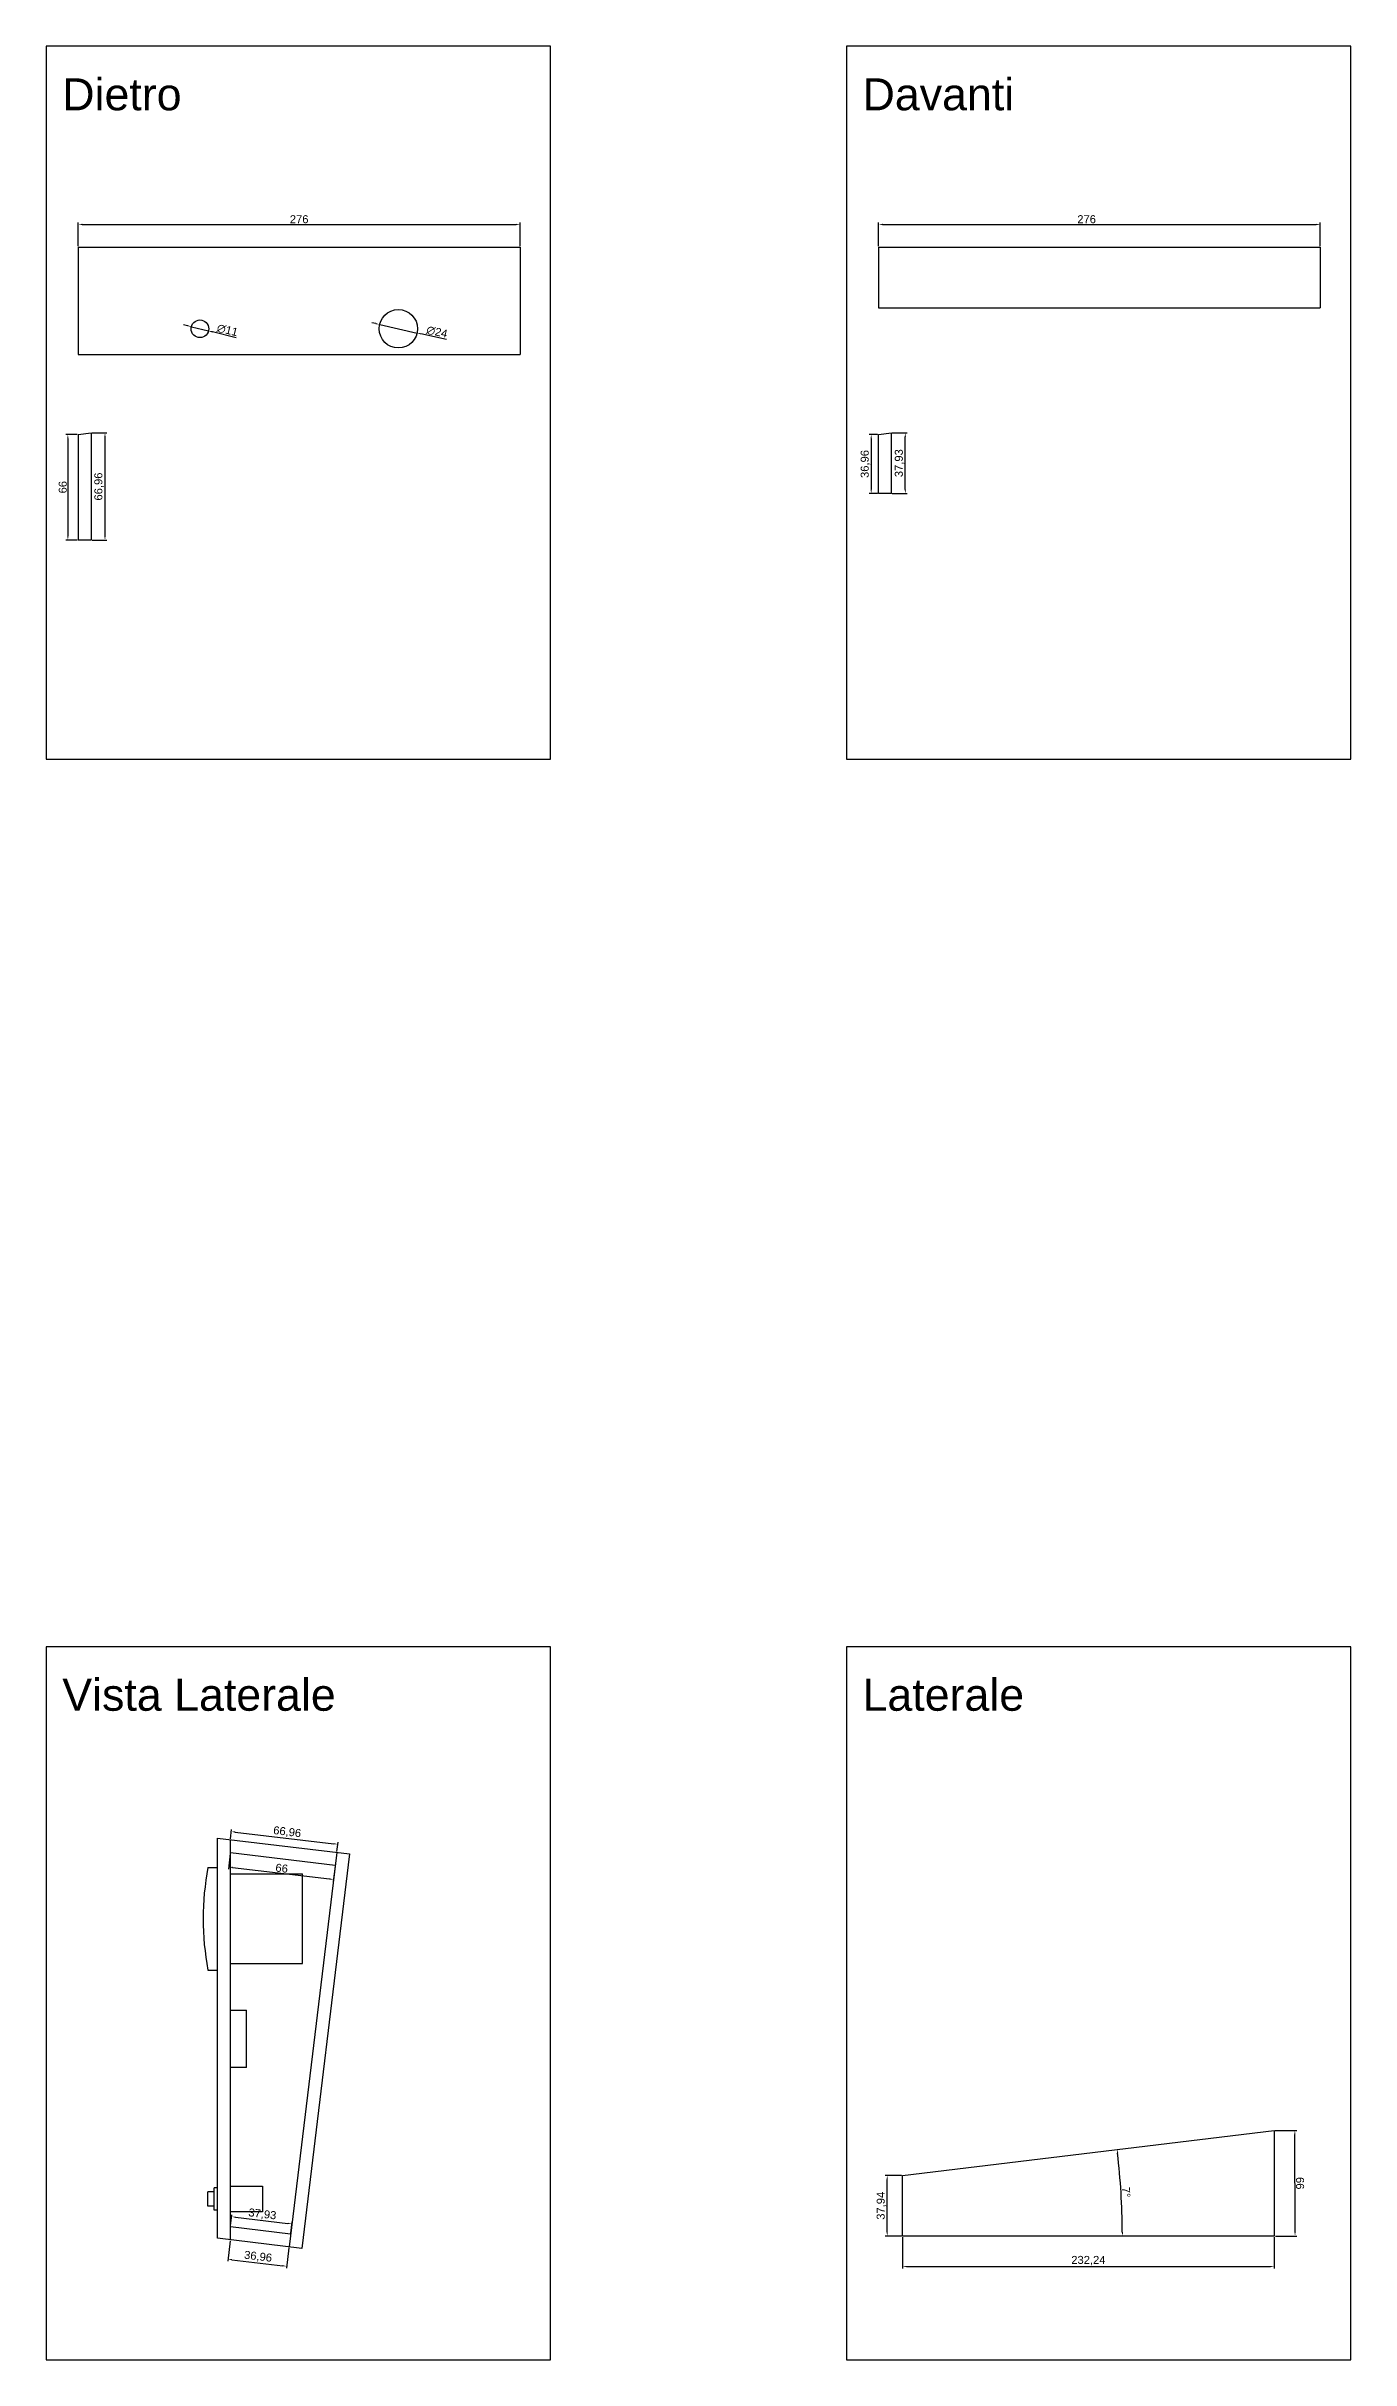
# Model space of a CAD drawing. Header units: millimetres. Extents: x 740 to 2555, y 1174 to 2620.
# Drawn here: x 1740 to 2555, y 1174 to 2620 of the extents above; entities that cross this region are included whole.
import ezdxf

# ---------------------------------------------------------------- set-up
doc = ezdxf.new("R2010")
doc.units = ezdxf.units.MM
doc.layers.add('Quote', color=6, linetype='Continuous')
doc.styles.get("Standard").update_dxf_attribs({"font": 'arial.ttf'})
doc.dimstyles.new('ISO-50', dxfattribs={"dimtxt": 5, "dimasz": 2.5, "dimexe": 1.25, "dimexo": 0.625, "dimtad": 1, "dimtxsty": 'Standard', "dimcen": 2.5, "dimadec": 0, "dimazin": 0, "dimtfac": 1, "dimtmove": 0, "dimatfit": 3, "dimfxl": 1, "dimarcsym": 0})

# ---------------------------------------------------------------- blocks, each defined once
blk = doc.blocks.new('*D13')
at = {"layer": 'Defpoints', "color": 0, "transparency": 16777216}
for p in [(1855, 1499.4), (1921.5, 1491.5), (1922.1, 1496.6)]:
    blk.add_point(p, dxfattribs=at)
at = {"layer": 'Quote', "color": 0, "lineweight": -2, "transparency": 16777216}
for p, q in [((1855.1, 1500), (1855.8, 1505.8)), ((1858.1, 1504.2), (1919.6, 1496.9)), ((1921.6, 1492.1), (1922.3, 1497.8))]:
    blk.add_line(p, q, dxfattribs=at)
at = {"layer": 'Quote', "color": 0, "transparency": 16777216}
for points in [[(1858.1, 1504.6), (1858, 1503.8), (1855.6, 1504.5)], [(1919.7, 1497.3), (1919.6, 1496.5), (1922.1, 1496.6)]]:
    blk.add_solid(points, dxfattribs=at)
at = {"layer": 'Quote', "color": 0, "transparency": 16777216, "insert": (1890.5, 1504), "char_height": 5, "attachment_point": 5, "rotation": 353.2094}
blk.add_mtext('66,96', dxfattribs=at)
blk = doc.blocks.new('*D14')
at = {"layer": 'Defpoints', "color": 0, "transparency": 16777216}
for p in [(1855, 1249.4), (1891.7, 1245), (1890.3, 1232.9)]:
    blk.add_point(p, dxfattribs=at)
at = {"layer": 'Quote', "color": 0, "lineweight": -2, "transparency": 16777216}
for p, q in [((1854.9, 1248.8), (1853.4, 1236.1)), ((1891.6, 1244.4), (1890.1, 1231.7)), ((1856, 1237), (1887.8, 1233.2))]:
    blk.add_line(p, q, dxfattribs=at)
at = {"layer": 'Quote', "color": 0, "transparency": 16777216}
for points in [[(1856.1, 1237.4), (1856, 1236.6), (1853.6, 1237.3)], [(1887.8, 1233.6), (1887.7, 1232.8), (1890.3, 1232.9)]]:
    blk.add_solid(points, dxfattribs=at)
at = {"layer": 'Quote', "color": 0, "transparency": 16777216, "insert": (1872.3, 1238.7), "char_height": 5, "attachment_point": 5, "rotation": 353.1977}
blk.add_mtext('36,96', dxfattribs=at)
blk = doc.blocks.new('*D16')
at = {"layer": 'Defpoints', "color": 0, "transparency": 16777216}
for p in [(2536, 2508.7), (2260, 2494.4), (2536, 2494.4)]:
    blk.add_point(p, dxfattribs=at)
at = {"layer": 'Quote', "color": 0, "lineweight": -2, "transparency": 16777216}
for p, q in [((2260, 2495.1), (2260, 2509.9)), ((2262.5, 2508.7), (2533.5, 2508.7)), ((2536, 2495.1), (2536, 2509.9))]:
    blk.add_line(p, q, dxfattribs=at)
at = {"layer": 'Quote', "color": 0, "transparency": 16777216}
for points in [[(2262.5, 2509.1), (2262.5, 2508.3), (2260, 2508.7)], [(2533.5, 2509.1), (2533.5, 2508.3), (2536, 2508.7)]]:
    blk.add_solid(points, dxfattribs=at)
at = {"layer": 'Quote', "color": 0, "transparency": 16777216, "insert": (2390, 2511.9), "char_height": 5, "attachment_point": 5}
blk.add_mtext('276', dxfattribs=at)
blk = doc.blocks.new('*D17')
at = {"layer": 'Defpoints', "color": 0, "transparency": 16777216}
for p in [(1893.4, 1259.4), (1855, 1257.5), (1892.7, 1253)]:
    blk.add_point(p, dxfattribs=at)
at = {"layer": 'Quote', "color": 0, "lineweight": -2, "transparency": 16777216}
for p, q in [((1855.1, 1258.1), (1855.9, 1265.1)), ((1858.2, 1263.6), (1890.9, 1259.7)), ((1892.7, 1253.6), (1893.6, 1260.6))]:
    blk.add_line(p, q, dxfattribs=at)
at = {"layer": 'Quote', "color": 0, "transparency": 16777216}
for points in [[(1858.3, 1264), (1858.2, 1263.1), (1855.8, 1263.9)], [(1891, 1260.1), (1890.9, 1259.2), (1893.4, 1259.4)]]:
    blk.add_solid(points, dxfattribs=at)
at = {"layer": 'Quote', "color": 0, "transparency": 16777216, "insert": (1875, 1265.2), "char_height": 5, "attachment_point": 5, "rotation": 353.1977}
blk.add_mtext('37,93', dxfattribs=at)
blk = doc.blocks.new('*D18')
at = {"layer": 'Defpoints', "color": 0, "transparency": 16777216}
for p in [(1855, 1491.3), (1919.5, 1474.6), (1920.5, 1483.5)]:
    blk.add_point(p, dxfattribs=at)
at = {"layer": 'Quote', "color": 0, "lineweight": -2, "transparency": 16777216}
for p, q in [((1854.9, 1490.7), (1853.8, 1481.1)), ((1856.4, 1482.1), (1917, 1474.9)), ((1920.5, 1482.9), (1919.3, 1473.3))]:
    blk.add_line(p, q, dxfattribs=at)
at = {"layer": 'Quote', "color": 0, "transparency": 16777216}
for points in [[(1856.5, 1482.5), (1856.4, 1481.7), (1853.9, 1482.4)], [(1917, 1475.3), (1916.9, 1474.4), (1919.5, 1474.6)]]:
    blk.add_solid(points, dxfattribs=at)
at = {"layer": 'Quote', "color": 0, "transparency": 16777216, "insert": (1887.1, 1481.6), "char_height": 5, "attachment_point": 5, "rotation": 353.1986}
blk.add_mtext('66', dxfattribs=at)
blk = doc.blocks.new('*D22')
at = {"layer": 'Defpoints', "color": 0, "transparency": 16777216}
for p in [(1760, 2377.5), (1753.5, 2311.5), (1760, 2311.5)]:
    blk.add_point(p, dxfattribs=at)
at = {"layer": 'Quote', "color": 0, "lineweight": -2, "transparency": 16777216}
for p, q in [((1759.4, 2377.5), (1752.2, 2377.5)), ((1753.5, 2375), (1753.5, 2314)), ((1759.4, 2311.5), (1752.2, 2311.5))]:
    blk.add_line(p, q, dxfattribs=at)
at = {"layer": 'Quote', "color": 0, "transparency": 16777216}
for points in [[(1753.1, 2375), (1753.9, 2375), (1753.5, 2377.5)], [(1753.1, 2314), (1753.9, 2314), (1753.5, 2311.5)]]:
    blk.add_solid(points, dxfattribs=at)
at = {"layer": 'Quote', "color": 0, "transparency": 16777216, "insert": (1750.3, 2344.5), "char_height": 5, "attachment_point": 5, "rotation": 90}
blk.add_mtext('66', dxfattribs=at)
blk = doc.blocks.new('*D23')
at = {"layer": 'Defpoints', "color": 0, "transparency": 16777216}
for p in [(2260, 2377.5), (2255.4, 2340.5), (2260, 2340.5)]:
    blk.add_point(p, dxfattribs=at)
at = {"layer": 'Quote', "color": 0, "lineweight": -2, "transparency": 16777216}
for p, q in [((2259.4, 2377.5), (2254.1, 2377.5)), ((2255.4, 2375), (2255.4, 2343)), ((2259.4, 2340.5), (2254.1, 2340.5))]:
    blk.add_line(p, q, dxfattribs=at)
at = {"layer": 'Quote', "color": 0, "transparency": 16777216}
for points in [[(2255, 2375), (2255.8, 2375), (2255.4, 2377.5)], [(2255, 2343), (2255.8, 2343), (2255.4, 2340.5)]]:
    blk.add_solid(points, dxfattribs=at)
at = {"layer": 'Quote', "color": 0, "transparency": 16777216, "insert": (2251.8, 2359), "char_height": 5, "attachment_point": 5, "rotation": 90}
blk.add_mtext('36,96', dxfattribs=at)
blk = doc.blocks.new('*D24')
at = {"layer": 'Defpoints', "color": 0, "transparency": 16777216}
for p in [(2268, 2378.4), (2276.7, 2378.4), (2268, 2340.5)]:
    blk.add_point(p, dxfattribs=at)
at = {"layer": 'Quote', "color": 0, "lineweight": -2, "transparency": 16777216}
for p, q in [((2268.6, 2378.4), (2277.9, 2378.4)), ((2276.7, 2343), (2276.7, 2375.9)), ((2268.6, 2340.5), (2277.9, 2340.5))]:
    blk.add_line(p, q, dxfattribs=at)
at = {"layer": 'Quote', "color": 0, "transparency": 16777216}
for points in [[(2276.3, 2375.9), (2277.1, 2375.9), (2276.7, 2378.4)], [(2276.3, 2343), (2277.1, 2343), (2276.7, 2340.5)]]:
    blk.add_solid(points, dxfattribs=at)
at = {"layer": 'Quote', "color": 0, "transparency": 16777216, "insert": (2273.1, 2359.5), "char_height": 5, "attachment_point": 5, "rotation": 90}
blk.add_mtext('37,93', dxfattribs=at)
blk = doc.blocks.new('*D25')
at = {"layer": 'Defpoints', "color": 0, "transparency": 16777216}
for p in [(1768, 2378.4), (1776.7, 2378.4), (1768, 2311.5)]:
    blk.add_point(p, dxfattribs=at)
at = {"layer": 'Quote', "color": 0, "lineweight": -2, "transparency": 16777216}
for p, q in [((1768.6, 2378.4), (1777.9, 2378.4)), ((1776.7, 2314), (1776.7, 2375.9)), ((1768.6, 2311.5), (1777.9, 2311.5))]:
    blk.add_line(p, q, dxfattribs=at)
at = {"layer": 'Quote', "color": 0, "transparency": 16777216}
for points in [[(1776.2, 2375.9), (1777.1, 2375.9), (1776.7, 2378.4)], [(1776.2, 2314), (1777.1, 2314), (1776.7, 2311.5)]]:
    blk.add_solid(points, dxfattribs=at)
at = {"layer": 'Quote', "color": 0, "transparency": 16777216, "insert": (1773, 2344.9), "char_height": 5, "attachment_point": 5, "rotation": 90}
blk.add_mtext('66,96', dxfattribs=at)
blk = doc.blocks.new('*D26')
at = {"layer": 'Defpoints', "color": 0, "transparency": 16777216}
for p in [(2275, 1251.8), (2507.2, 1251.8), (2507.2, 1232.7)]:
    blk.add_point(p, dxfattribs=at)
at = {"layer": 'Quote', "color": 0, "lineweight": -2, "transparency": 16777216}
for p, q in [((2275, 1251.1), (2275, 1231.5)), ((2507.2, 1251.1), (2507.2, 1231.5)), ((2277.5, 1232.7), (2504.7, 1232.7))]:
    blk.add_line(p, q, dxfattribs=at)
at = {"layer": 'Quote', "color": 0, "transparency": 16777216}
for points in [[(2277.5, 1233.1), (2277.5, 1232.3), (2275, 1232.7)], [(2504.7, 1233.1), (2504.7, 1232.3), (2507.2, 1232.7)]]:
    blk.add_solid(points, dxfattribs=at)
at = {"layer": 'Quote', "color": 0, "transparency": 16777216, "insert": (2391.1, 1236.4), "char_height": 5, "attachment_point": 5}
blk.add_mtext('232,24', dxfattribs=at)
blk = doc.blocks.new('*D27')
at = {"layer": 'Defpoints', "color": 0, "transparency": 16777216}
for p in [(2507.1, 1317.8), (2520.1, 1317.8), (2507.2, 1251.8)]:
    blk.add_point(p, dxfattribs=at)
at = {"layer": 'Quote', "color": 0, "lineweight": -2, "transparency": 16777216}
for p, q in [((2507.8, 1317.8), (2521.3, 1317.8)), ((2520.2, 1254.3), (2520.1, 1315.3)), ((2507.9, 1251.8), (2521.4, 1251.8))]:
    blk.add_line(p, q, dxfattribs=at)
at = {"layer": 'Quote', "color": 0, "transparency": 16777216}
for points in [[(2520.5, 1315.3), (2519.7, 1315.3), (2520.1, 1317.8)], [(2520.6, 1254.3), (2519.8, 1254.3), (2520.2, 1251.8)]]:
    blk.add_solid(points, dxfattribs=at)
at = {"layer": 'Quote', "color": 0, "transparency": 16777216, "insert": (2523.3, 1284.8), "char_height": 5, "attachment_point": 5, "rotation": 270.0907}
blk.add_mtext('66', dxfattribs=at)
blk = doc.blocks.new('*D28')
at = {"layer": 'Defpoints', "color": 0, "transparency": 16777216}
for p in [(2265.4, 1289.7), (2275, 1289.7), (2275, 1251.8)]:
    blk.add_point(p, dxfattribs=at)
at = {"layer": 'Quote', "color": 0, "lineweight": -2, "transparency": 16777216}
for p, q in [((2274.4, 1289.7), (2264.1, 1289.7)), ((2265.4, 1254.3), (2265.4, 1287.2)), ((2274.4, 1251.8), (2264.1, 1251.8))]:
    blk.add_line(p, q, dxfattribs=at)
at = {"layer": 'Quote', "color": 0, "transparency": 16777216}
for points in [[(2265, 1287.2), (2265.8, 1287.2), (2265.4, 1289.7)], [(2265, 1254.3), (2265.8, 1254.3), (2265.4, 1251.8)]]:
    blk.add_solid(points, dxfattribs=at)
at = {"layer": 'Quote', "color": 0, "transparency": 16777216, "insert": (2261.8, 1270.7), "char_height": 5, "attachment_point": 5, "rotation": 90}
blk.add_mtext('37,94', dxfattribs=at)
blk = doc.blocks.new('*D29')
at = {"layer": 'Defpoints', "color": 0, "transparency": 16777216}
for p in [(2507.1, 1317.8), (2274.9, 1289.7), (2412, 1269.8), (2275, 1251.8), (2507.2, 1251.8)]:
    blk.add_point(p, dxfattribs=at)
at = {"layer": 'Quote', "color": 0, "lineweight": -2, "transparency": 16777216}
blk.add_arc((1961.1, 1251.8), 451.2, 0.3174, 6.5747, dxfattribs=at)
at = {"layer": 'Quote', "color": 0, "transparency": 16777216}
for points in [[(2409, 1303.4), (2409.8, 1303.5), (2409.1, 1305.9)], [(2412.8, 1254.3), (2411.9, 1254.3), (2412.4, 1251.8)]]:
    blk.add_solid(points, dxfattribs=at)
at = {"layer": 'Quote', "color": 0, "transparency": 16777216, "insert": (2414.7, 1279.1), "char_height": 5, "attachment_point": 5, "rotation": 273.4461}
blk.add_mtext('7°', dxfattribs=at)
blk = doc.blocks.new('*D31')
at = {"layer": 'Defpoints', "color": 0, "transparency": 16777216}
for p in [(1830.7, 2444.8), (1841.3, 2442.1)]:
    blk.add_point(p, dxfattribs=at)
at = {"layer": 'Quote', "color": 0, "lineweight": -2, "transparency": 16777216}
for p, q in [((1828.2, 2445.4), (1825.8, 2446)), ((1830.7, 2444.8), (1841.3, 2442.1)), ((1858.7, 2437.8), (1843.8, 2441.5))]:
    blk.add_line(p, q, dxfattribs=at)
at = {"layer": 'Quote', "color": 0, "transparency": 16777216}
for points in [[(1828.3, 2445.8), (1828.1, 2445), (1830.7, 2444.8)], [(1843.9, 2442), (1843.7, 2441.1), (1841.3, 2442.1)]]:
    blk.add_solid(points, dxfattribs=at)
at = {"layer": 'Quote', "color": 0, "transparency": 16777216, "insert": (1853.2, 2442.6), "char_height": 5, "attachment_point": 5, "rotation": 346.0367}
blk.add_mtext('∅11', dxfattribs=at)
blk = doc.blocks.new('*D32')
at = {"layer": 'Defpoints', "color": 0, "transparency": 16777216}
for p in [(1948.3, 2446.1), (1971.7, 2440.8)]:
    blk.add_point(p, dxfattribs=at)
at = {"layer": 'Quote', "color": 0, "lineweight": -2, "transparency": 16777216}
for p, q in [((1945.9, 2446.7), (1943.4, 2447.2)), ((1948.3, 2446.1), (1971.7, 2440.8)), ((1990.1, 2436.7), (1974.1, 2440.3))]:
    blk.add_line(p, q, dxfattribs=at)
at = {"layer": 'Quote', "color": 0, "transparency": 16777216}
for points in [[(1945.9, 2447.1), (1945.8, 2446.3), (1948.3, 2446.1)], [(1974.2, 2440.7), (1974.1, 2439.9), (1971.7, 2440.8)]]:
    blk.add_solid(points, dxfattribs=at)
at = {"layer": 'Quote', "color": 0, "transparency": 16777216, "insert": (1984.1, 2441.5), "char_height": 5, "attachment_point": 5, "rotation": 347.3039}
blk.add_mtext('∅24', dxfattribs=at)
blk = doc.blocks.new('*D35')
at = {"layer": 'Defpoints', "color": 0, "transparency": 16777216}
for p in [(2036, 2508.7), (1760, 2494.4), (2036, 2494.4)]:
    blk.add_point(p, dxfattribs=at)
at = {"layer": 'Quote', "color": 0, "lineweight": -2, "transparency": 16777216}
for p, q in [((1760, 2495.1), (1760, 2509.9)), ((1762.5, 2508.7), (2033.5, 2508.7)), ((2036, 2495.1), (2036, 2509.9))]:
    blk.add_line(p, q, dxfattribs=at)
at = {"layer": 'Quote', "color": 0, "transparency": 16777216}
for points in [[(1762.5, 2509.1), (1762.5, 2508.3), (1760, 2508.7)], [(2033.5, 2509.1), (2033.5, 2508.3), (2036, 2508.7)]]:
    blk.add_solid(points, dxfattribs=at)
at = {"layer": 'Quote', "color": 0, "transparency": 16777216, "insert": (1898, 2511.9), "char_height": 5, "attachment_point": 5}
blk.add_mtext('276', dxfattribs=at)

msp = doc.modelspace()

# ---------------------------------------------------------------- linework, layer by layer
for p, q in [((1760, 2494.437), (1760, 2427.477)), ((1760, 2494.437), (2036, 2494.437)), ((2036, 2494.437), (2036, 2427.477)), ((2260, 2494.437), (2260, 2456.507)), ((2260, 2494.437), (2536, 2494.437)), ((2536, 2494.437), (2536, 2456.507)), ((2260, 2456.507), (2536, 2456.507)), ((1760, 2427.477), (2036, 2427.477)), ((1760, 2377.477), (1768, 2378.431)), ((1760, 2377.477), (1760, 2311.479)), ((1768, 2378.431), (1768, 2311.467)), ((2260, 2377.477), (2268, 2378.431)), ((2260, 2340.512), (2260, 2377.477)), ((2268, 2340.5), (2268, 2378.431)), ((2268, 2340.5), (2260, 2340.512)), ((1768.013, 2311.467), (1760, 2311.479)), ((1847, 1250.359), (1847, 1500.358)), ((1847, 1500.358), (1929.437, 1490.526)), ((1855, 1249.405), (1855, 1499.404)), ((1855, 1491.347), (1920.533, 1483.531)), ((1921.495, 1491.486), (1891.704, 1245.027)), ((1929.437, 1490.526), (1899.648, 1244.079)), ((1841, 1482), (1847, 1482)), ((1855, 1478), (1900, 1478)), ((1900, 1422), (1900, 1478)), ((1928.477, 1482.584), (1928.49, 1482.582)), ((1841, 1418), (1847, 1418)), ((1855, 1422), (1900, 1422)), ((1865, 1357), (1865, 1393)), ((2274.941, 1289.691), (2507.136, 1317.758)), ((2507.136, 1317.758), (2507.24, 1251.76)), ((2275, 1251.76), (2274.941, 1289.691)), ((1841, 1270.5), (1841, 1279.5)), ((1845, 1279.5), (1841, 1279.5)), ((1847, 1282), (1845, 1282)), ((1845, 1268), (1845, 1282)), ((1855, 1283), (1875, 1283)), ((1875, 1283), (1875, 1267)), ((1845, 1270.5), (1841, 1270.5)), ((1847, 1268), (1845, 1268)), ((1875, 1267), (1855, 1267)), ((1899.648, 1244.079), (1847, 1250.359)), ((1892.664, 1252.969), (1855, 1257.462)), ((2507.24, 1251.76), (2275, 1251.76))]:
    msp.add_line(p, q)
at = {"color": 2}
for points in [[(1740, 2174.5), (2055, 2174.5), (2055, 2620), (1740, 2620)], [(2240, 2174.5), (2555, 2174.5), (2555, 2620), (2240, 2620)], [(1740, 1174.5), (2055, 1174.5), (2055, 1620), (1740, 1620)], [(2240, 1174.5), (2555, 1174.5), (2555, 1620), (2240, 1620)]]:
    msp.add_lwpolyline(points, close=True, dxfattribs=at)
for points in [[(1855, 1393), (1865, 1393)], [(1865, 1357), (1855, 1357)]]:
    msp.add_lwpolyline(points)
for centre, radius in [((1836, 2443.477), 5.5), ((1960, 2443.477), 12)]:
    msp.add_circle(centre, radius)
msp.add_arc((2010.167, 1450), 172.167, 169.28835, 190.71165)

# ---------------------------------------------------------------- texts
at = {"layer": 'Quote', "color": 6, "char_height": 20, "attachment_point": 1}
for s, insert in [('Dietro', (1750, 2600)), ('Davanti', (2250, 2600)), ('Vista Laterale', (1750.012, 1600)), ('Laterale', (2250, 1600))]:
    msp.add_mtext_dynamic_manual_height_columns(s, width=276, gutter_width=12.5, heights=[0], dxfattribs=dict(at, insert=insert))

# ---------------------------------------------------------------- dimensions: what is measured, and where the dimension line sits
at = {"layer": 'Quote'}
for base, p1, p2, picture, middle in [((2036, 2508.69), (1760, 2494.437), (2036, 2494.437), '*D35', (1898, 2511.868)), ((2507.24, 1232.725), (2275, 1251.76), (2507.24, 1251.76), '*D26', (2391.12, 1236.355))]:
    dim = msp.add_linear_dim(base=base, p1=p1, p2=p2, dimstyle='ISO-50', dxfattribs=at)
    dim.commit()
    dim.dimension.update_dxf_attribs({"geometry": picture, "text_midpoint": middle})
dim = msp.add_linear_dim(base=(2536, 2508.69), p1=(2260, 2494.437), p2=(2536, 2494.437), dimstyle='ISO-50', dxfattribs=at)
dim.commit()
dim.dimension.update_dxf_attribs({"geometry": '*D16', "text_midpoint": (2390, 2508.69), "dimtype": 160})
for p1, p2, picture, middle in [((1830.663, 2444.804), (1841.337, 2442.15), '*D31', (1853.243, 2442.608)), ((1948.293, 2446.114), (1971.707, 2440.84), '*D32', (1984.06, 2441.457))]:
    dim = msp.add_diameter_dim_2p(p1=p1, p2=p2, dimstyle='ISO-50', dxfattribs=at)
    dim.commit()
    dim.dimension.update_dxf_attribs({"geometry": picture, "text_midpoint": middle})
for base, p1, p2, picture, middle in [((1753.472, 2311.479), (1760, 2377.477), (1760, 2311.479), '*D22', (1750.294, 2344.478)), ((2255.3848, 2340.5125), (2260, 2377.477), (2260, 2340.5125), '*D23', (2251.755, 2358.9947)), ((2265.394, 1289.698), (2275, 1251.76), (2275, 1289.698), '*D28', (2261.764, 1270.729))]:
    dim = msp.add_linear_dim(base=base, p1=p1, p2=p2, angle=90, dimstyle='ISO-50', dxfattribs=at)
    dim.commit()
    dim.dimension.update_dxf_attribs({"geometry": picture, "text_midpoint": middle})
for base, p1, p2, angle, picture, middle, dimtype in [((1776.663, 2378.428), (1768.013, 2311.467), (1767.974, 2378.428), 90, '*D25', (1776.663, 2344.947), 160), ((2276.694, 2378.431), (2268, 2340.5), (2268, 2378.431), 90, '*D24', (2276.694, 2359.466), 160), ((1922.103, 1496.595), (1855, 1499.404), (1921.495, 1491.486), 353.209431, '*D13', (1890.083, 1500.408), 161)]:
    dim = msp.add_linear_dim(base=base, p1=p1, p2=p2, angle=angle, dimstyle='ISO-50', dxfattribs=at)
    dim.commit()
    dim.dimension.update_dxf_attribs({"geometry": picture, "text_midpoint": middle, "dimtype": dimtype})
for p1, p2, distance, picture, middle in [((1855, 1491.347), (1920.533, 1483.531), -9.037, '*D18', (1887.073, 1481.621)), ((2507.24, 1251.76), (2507.136, 1317.758), -12.931, '*D27', (2523.297, 1284.784)), ((1855, 1257.462), (1892.664, 1252.969), 6.44, '*D17', (1875.025, 1265.214)), ((1855, 1249.405), (1891.704, 1245.027), -12.178, '*D14', (1872.34, 1238.728))]:
    dim = msp.add_aligned_dim(p1=p1, p2=p2, distance=distance, dimstyle='ISO-50', dxfattribs=at)
    dim.commit()
    dim.dimension.update_dxf_attribs({"geometry": picture, "text_midpoint": middle})
dim = msp.add_angular_dim_2l(base=(2412.007, 1269.848), line1=((2507.24, 1251.76), (2275, 1251.76)), line2=((2274.941, 1289.691), (2507.136, 1317.758)), dimstyle='ISO-50', dxfattribs=at)
dim.commit()
dim.dimension.update_dxf_attribs({"geometry": '*D29', "text_midpoint": (2414.673, 1279.071)})

doc.saveas('drawing.dxf')
